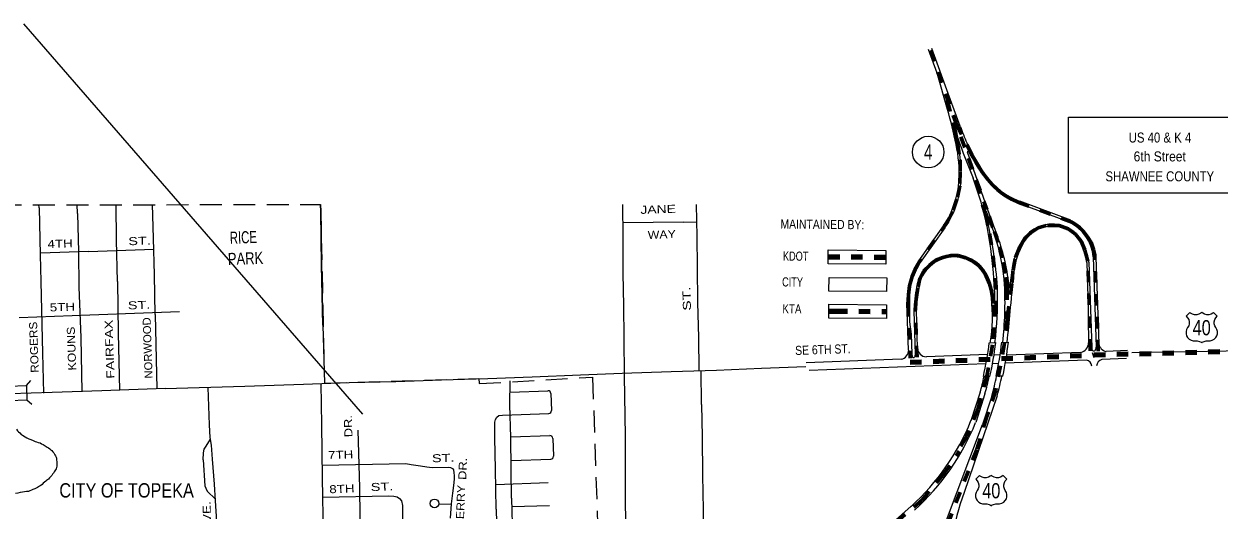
# Model space of a CAD drawing. Extents: x 33535.1 to 33560, y -5910.4 to -5897.8.
# Drawn here: x 33540.41 to 33550.86, y -5902.04 to -5897.79 of the extents above; entities that cross this region are included whole.
import ezdxf
from ezdxf.enums import TextEntityAlignment as Align

# ---------------------------------------------------------------- set-up
doc = ezdxf.new("R2010")
doc.units = 0
doc.header["$LTSCALE"] = 0.032
for name, pattern in [('DOT_DASHED', [7.7, 5, -1.2, 0.3, -1.2]), ('LONG_DASHED', [7.5, 6, -1.5]), ('SHORT_DASHED', [2.7, 1.5, -1.2])]:
    doc.linetypes.add(name, pattern=pattern)
for name, color, linetype, lineweight in [('1', 7, 'Continuous', 13), ('10', 7, 'Continuous', 13), ('15', 7, 'SHORT_DASHED', 60), ('19', 7, 'Continuous', 13), ('3', 7, 'Continuous', 13), ('4', 7, 'LONG_DASHED', 13), ('60', 7, 'Continuous', 13)]:
    doc.layers.add(name, color=color, linetype=linetype, lineweight=lineweight)
doc.layers.add('43', color=7, linetype='Continuous')

msp = doc.modelspace()

# ---------------------------------------------------------------- linework, layer by layer
at = {"layer": '10'}
for p, q in [((33548.391, -5898.224), (33548.317, -5898.017)), ((33548.482, -5898.541), (33548.391, -5898.224)), ((33548.572, -5898.79), (33548.568, -5898.792)), ((33548.568, -5898.792), (33548.591, -5898.935)), ((33548.667, -5898.907), (33548.655, -5898.91)), ((33548.655, -5898.91), (33548.846, -5899.455)), ((33549.549, -5899.527), (33549.107, -5899.362)), ((33549.56, -5899.51), (33549.114, -5899.343)), ((33548.822, -5899.429), (33548.811, -5899.433)), ((33548.449, -5899.556), (33548.224, -5899.872)), ((33548.458, -5899.575), (33548.245, -5899.88)), ((33549.7, -5899.878), (33549.714, -5900.284)), ((33549.719, -5899.877), (33549.744, -5900.621)), ((33549.756, -5899.829), (33549.783, -5900.62)), ((33549.78, -5899.833), (33549.805, -5900.589)), ((33548.893, -5900.125), (33548.894, -5900.236)), ((33548.142, -5900.644), (33548.128, -5900.224)), ((33548.202, -5900.683), (33548.19, -5900.3)), ((33548.21, -5900.294), (33548.218, -5900.628)), ((33548.889, -5900.235), (33548.894, -5900.236)), ((33548.849, -5900.581), (33548.904, -5900.579)), ((33548.957, -5900.578), (33549.015, -5900.576)), ((33548.077, -5900.724), (33547.247, -5900.755)), ((33548.171, -5900.678), (33548.174, -5900.702)), ((33548.833, -5900.683), (33548.298, -5900.703)), ((33548.89, -5900.684), (33548.943, -5900.687)), ((33549.698, -5900.732), (33548.988, -5900.758)), ((33549.648, -5900.665), (33549, -5900.689)), ((33550.048, -5900.719), (33549.832, -5900.727)), ((33550.058, -5900.648), (33549.869, -5900.657)), ((33548.819, -5900.765), (33547.272, -5900.823)), ((33548.929, -5900.761), (33548.877, -5900.763)), ((33548.854, -5900.874), (33548.796, -5900.876)), ((33548.966, -5900.871), (33548.907, -5900.873)), ((33548.917, -5901.043), (33548.629, -5901.889)), ((33548.768, -5901.013), (33548.688, -5901.262)), ((33548.81, -5901.026), (33548.729, -5901.276)), ((33548.87, -5901.046), (33548.789, -5901.295)), ((33548.165, -5902.01), (33546.402, -5903.562))]:
    msp.add_line(p, q, dxfattribs=at)
for points in [[(33548.594, -5898.688), (33548.489, -5898.402), (33548.346, -5898.008)], [(33548.822, -5899.429), (33548.884, -5899.607), (33548.915, -5899.702)], [(33548.846, -5899.455), (33548.874, -5899.529), (33548.923, -5899.655)], [(33549.024, -5900.098), (33549.027, -5900.098), (33549.029, -5900.096), (33549.042, -5899.991)], [(33548.149, -5900.194), (33548.151, -5900.397), (33548.166, -5900.506), (33548.171, -5900.678)], [(33549.714, -5900.284), (33549.712, -5900.361), (33549.716, -5900.582)], [(33548.042, -5903.193), (33548.243, -5902.679), (33548.346, -5902.471), (33548.789, -5901.294)]]:
    msp.add_lwpolyline(points, dxfattribs=at)
for centre, radius, start, end in [((33545.20622, -5899.5041), 3.4147, 11.08418, 16.37602), ((33550.57549, -5897.99196), 2.10015, 199.36258, 203.60509), ((33547.42397, -5899.09909), 1.16082, 357.17014, 12.51153), ((33557.70805, -5895.50985), 9.7075, 199.75376, 201.97267), ((33550.04155, -5898.20666), 1.52501, 204.24615, 219.5925), ((33545.91605, -5899.25992), 2.69401, 4.67391, 6.92852), ((33549.99878, -5898.23381), 1.49247, 206.81081, 220.29116), ((33547.08867, -5899.10962), 1.51402, 358.09568, 2.62043), ((33547.79781, -5899.11403), 0.7867, 325.82882, 356.9125), ((33547.81236, -5899.11982), 0.79051, 324.77101, 357.09145), ((33546.54009, -5899.99083), 2.32599, 14.19107, 21.40212), ((33549.32888, -5898.7601), 0.64194, 223.1286, 249.76415), ((33549.34757, -5898.72749), 0.65957, 223.15147, 249.23406), ((33546.44347, -5900.04839), 2.43398, 8.10539, 14.94731), ((33545.37182, -5900.3412), 3.55687, 8.27779, 14.79841), ((33549.3964, -5899.84642), 0.30454, 15.28431, 157.0139), ((33549.3964, -5899.84642), 0.28653, 15.28431, 157.0139), ((33549.38841, -5899.85978), 0.36924, 4.69037, 64.21079), ((33549.37405, -5899.87383), 0.40794, 5.7878, 62.93792), ((33547.04484, -5900.31483), 1.99117, 6.22654, 19.34445), ((33545.63763, -5900.2245), 3.25717, 1.74581, 9.17363), ((33547.13316, -5900.21301), 1.85362, 4.35269, 15.99313), ((33549.64045, -5900.01746), 0.59926, 151.05246, 177.42809), ((33549.69635, -5900.03434), 0.63854, 151.99292, 176.96134), ((33549.08017, -5899.98146), 0.62896, 9.50388, 19.55529), ((33549.34196, -5899.9155), 0.3789, 5.83793, 23.2187), ((33548.80211, -5900.21867), 0.67394, 149.10185, 180.48257), ((33548.70717, -5900.19192), 0.55808, 146.00528, 180.21499), ((33548.53836, -5900.141), 0.32984, 12.68745, 171.65046), ((33548.53836, -5900.141), 0.31049, 17.04701, 171.65046), ((33546.28339, -5900.22916), 2.63875, 2.09201, 8.71987), ((33516.42967, -5897.16445), 32.75206, 354.49336, 355.03248), ((33549.41702, -5900.32391), 1.22696, 169.1585, 178.88872), ((33549.9033, -5900.37159), 1.69477, 170.64055, 177.39539), ((33548.22558, -5900.26262), 0.64567, 6.63538, 19.2326), ((33547.95291, -5900.31249), 0.93946, 4.72069, 15.04764), ((33545.93051, -5900.22936), 3.05497, 353.45372, 2.94639), ((33547.4283, -5900.3462), 1.44729, 350.66632, 6.27508), ((33545.49086, -5900.18416), 3.4299, 353.37817, 0.85749), ((33540.45443, -5899.59354), 8.6058, 353.44141, 355.24192), ((33548.30157, -5900.6202), 0.08316, 185.45541, 267.04389), ((33546.06089, -5900.24285), 2.80747, 346.96315, 353.07135), ((33546.06089, -5900.24285), 2.86345, 347.25795, 353.27512), ((33546.06089, -5900.24285), 2.91538, 347.5209, 353.42872), ((33546.06089, -5900.24285), 2.97267, 347.80005, 353.55794), ((33549.62664, -5900.57806), 0.08959, 283.64256, 357.44495), ((33549.78517, -5900.62416), 0.04166, 175.99108, 214.75448), ((33549.73774, -5900.62079), 0.04487, 323.98913, 1.14097), ((33549.88961, -5900.57307), 0.08614, 190.79917, 256.24703), ((33548.05844, -5900.64188), 0.08463, 283.00216, 358.67702), ((33548.18586, -5900.69859), 0.01188, 196.16174, 293.87509), ((33548.15742, -5900.67939), 0.04489, 317.92639, 355.40586), ((33549.68541, -5900.79073), 0.05993, 6.64095, 77.54922), ((33549.76193, -5900.6299), 0.0211, 238.62966, 305.03097), ((33549.84866, -5900.78671), 0.06196, 105.57519, 175.07493), ((33546.0356, -5900.25704), 2.83537, 344.53916, 347.39188), ((33546.0356, -5900.25704), 2.87933, 344.50098, 347.61513), ((33546.0356, -5900.25704), 2.94186, 344.44862, 347.92089), ((33546.0356, -5900.25704), 2.98658, 344.73931, 348.13143), ((33546.80285, -5900.50186), 2.03224, 312.07961, 338.07033), ((33546.80285, -5900.50186), 2.07624, 312.07961, 338.07033), ((33550.40253, -5902.57458), 1.90108, 158.85365, 259.92388)]:
    msp.add_arc(centre, radius, start, end, dxfattribs=at)
at = {"layer": '15', "linetype": 'Continuous', "lineweight": 13}
msp.add_line((33543.371, -5901.204), (33540.407, -5897.793), dxfattribs=at)
at = {"layer": '15'}
for p, q in [((33548.332, -5898.026), (33548.827, -5899.416)), ((33548.738, -5901.513), (33548.089, -5903.183))]:
    msp.add_line(p, q, dxfattribs=at)
at = {"layer": '15', "lineweight": 106}
msp.add_line((33547.44, -5899.828), (33547.944, -5899.832), dxfattribs=at)
at = {"layer": '15', "linetype": 'DOT_DASHED', "lineweight": 106}
msp.add_line((33547.447, -5900.303), (33547.947, -5900.307), dxfattribs=at)
at = {"layer": '15'}
for points in [[(33548.482, -5898.462), (33548.554, -5898.738), (33548.57, -5898.834), (33548.593, -5898.981), (33548.593, -5899.089), (33548.589, -5899.209), (33548.565, -5899.325), (33548.529, -5899.433), (33548.485, -5899.521), (33548.245, -5899.86), (33548.209, -5899.92), (33548.173, -5900), (33548.149, -5900.084), (33548.141, -5900.16), (33548.137, -5900.252), (33548.156, -5900.715)], [(33549.801, -5900.654), (33549.77, -5899.813), (33549.758, -5899.765), (33549.738, -5899.705), (33549.706, -5899.653), (33549.67, -5899.605), (33549.622, -5899.561), (33549.57, -5899.525), (33549.107, -5899.353), (33549.039, -5899.321), (33548.983, -5899.289), (33548.947, -5899.265), (33548.907, -5899.229), (33548.875, -5899.201), (33548.835, -5899.153), (33548.787, -5899.089), (33548.739, -5899.01), (33548.695, -5898.938), (33548.555, -5898.658)], [(33548.734, -5899.181), (33548.814, -5899.457), (33548.85, -5899.625), (33548.882, -5899.821), (33548.901, -5900.015), (33548.909, -5900.231), (33548.907, -5900.248)], [(33549.004, -5900.106), (33548.99, -5899.975), (33548.966, -5899.839), (33548.926, -5899.703), (33548.88, -5899.572), (33548.827, -5899.416)], [(33549.731, -5900.65), (33549.711, -5899.868), (33549.683, -5899.768), (33549.651, -5899.692), (33549.603, -5899.632), (33549.538, -5899.583), (33549.458, -5899.555), (33549.346, -5899.555), (33549.274, -5899.575), (33549.214, -5899.615), (33549.162, -5899.663), (33549.114, -5899.743), (33549.074, -5899.847), (33549.054, -5899.955), (33549.046, -5900.063), (33549.004, -5900.377)], [(33548.216, -5900.707), (33548.2, -5900.287), (33548.208, -5900.199), (33548.225, -5900.09), (33548.241, -5900.018), (33548.273, -5899.954), (33548.329, -5899.902), (33548.381, -5899.858), (33548.441, -5899.834), (33548.513, -5899.818), (33548.577, -5899.818), (33548.641, -5899.838), (33548.709, -5899.874), (33548.765, -5899.914), (33548.813, -5899.978), (33548.849, -5900.066), (33548.869, -5900.138), (33548.885, -5900.25), (33548.896, -5900.384)], [(33549.004, -5900.106), (33549.004, -5900.377), (33548.981, -5900.584), (33548.905, -5900.995), (33548.828, -5901.225), (33548.738, -5901.513)], [(33548.907, -5900.248), (33548.875, -5900.599), (33548.827, -5900.871), (33548.748, -5901.161), (33548.652, -5901.4), (33548.572, -5901.528)], [(33545.31, -5904.167), (33545.561, -5904.112), (33545.783, -5904), (33545.936, -5903.931), (33546.13, -5903.806), (33546.381, -5903.597), (33548.257, -5901.956), (33548.446, -5901.735), (33548.585, -5901.527)]]:
    msp.add_lwpolyline(points, dxfattribs=at)
at = {"layer": '15', "linetype": 'Continuous', "lineweight": 13}
for points in [[(33547.44, -5899.769), (33547.944, -5899.773), (33547.943, -5899.893), (33547.439, -5899.889)], [(33547.447, -5900.009), (33547.951, -5900.013), (33547.95, -5900.133), (33547.446, -5900.129)], [(33547.445, -5900.244), (33547.949, -5900.248), (33547.948, -5900.368), (33547.444, -5900.364)]]:
    msp.add_lwpolyline(points, close=True, dxfattribs=at)
at = {"layer": '15', "lineweight": 106}
msp.add_lwpolyline([(33548.156, -5900.751), (33549.763, -5900.687), (33552.121, -5900.62)], dxfattribs=at)
at = {"layer": '19'}
for points in [[(33550.602, -5900.315), (33550.57, -5900.348), (33550.582, -5900.362), (33550.592, -5900.377), (33550.597, -5900.396), (33550.597, -5900.414), (33550.592, -5900.432), (33550.582, -5900.448), (33550.572, -5900.465), (33550.569, -5900.482), (33550.569, -5900.502), (33550.572, -5900.519), (33550.582, -5900.535), (33550.596, -5900.549), (33550.613, -5900.558), (33550.63, -5900.563), (33550.667, -5900.563), (33550.687, -5900.568), (33550.701, -5900.576), (33550.707, -5900.582), (33550.709, -5900.576), (33550.726, -5900.568), (33550.745, -5900.563), (33550.779, -5900.563), (33550.798, -5900.558), (33550.815, -5900.549), (33550.829, -5900.535), (33550.838, -5900.519), (33550.843, -5900.502), (33550.843, -5900.482), (33550.838, -5900.465), (33550.829, -5900.448), (33550.82, -5900.432), (33550.815, -5900.414), (33550.815, -5900.396), (33550.82, -5900.377), (33550.829, -5900.362), (33550.842, -5900.348), (33550.809, -5900.315), (33550.803, -5900.322), (33550.787, -5900.331), (33550.768, -5900.335), (33550.75, -5900.335), (33550.731, -5900.331), (33550.715, -5900.322), (33550.707, -5900.315), (33550.697, -5900.322), (33550.68, -5900.331), (33550.662, -5900.335), (33550.643, -5900.335), (33550.626, -5900.331), (33550.608, -5900.322)], [(33548.762, -5901.74), (33548.73, -5901.773), (33548.742, -5901.787), (33548.752, -5901.802), (33548.756, -5901.821), (33548.756, -5901.839), (33548.752, -5901.857), (33548.742, -5901.873), (33548.732, -5901.89), (33548.728, -5901.907), (33548.728, -5901.927), (33548.732, -5901.944), (33548.742, -5901.96), (33548.756, -5901.974), (33548.772, -5901.983), (33548.79, -5901.988), (33548.826, -5901.988), (33548.846, -5901.993), (33548.86, -5902.001), (33548.866, -5902.007), (33548.868, -5902.001), (33548.886, -5901.993), (33548.904, -5901.988), (33548.938, -5901.988), (33548.958, -5901.983), (33548.974, -5901.974), (33548.988, -5901.96), (33548.998, -5901.944), (33549.002, -5901.927), (33549.002, -5901.907), (33548.998, -5901.89), (33548.988, -5901.873), (33548.98, -5901.857), (33548.974, -5901.839), (33548.974, -5901.821), (33548.98, -5901.802), (33548.988, -5901.787), (33549.002, -5901.773), (33548.968, -5901.74), (33548.962, -5901.747), (33548.946, -5901.756), (33548.928, -5901.76), (33548.91, -5901.76), (33548.89, -5901.756), (33548.874, -5901.747), (33548.866, -5901.74), (33548.856, -5901.747), (33548.84, -5901.756), (33548.822, -5901.76), (33548.802, -5901.76), (33548.786, -5901.756), (33548.768, -5901.747)]]:
    msp.add_lwpolyline(points, close=True, dxfattribs=at)
msp.add_circle((33548.31366, -5898.91369), 0.13819, dxfattribs=at)
at = {"layer": '3'}
msp.add_lwpolyline([(33549.541, -5898.608), (33551.137, -5898.608), (33551.137, -5899.272), (33549.541, -5899.272)], close=True, dxfattribs=at)
at = {"layer": '4'}
msp.add_lwpolyline([(33541.477, -5908.291), (33538.447, -5908.308), (33538.442, -5899.376), (33543.001, -5899.372), (33543.034, -5900.934), (33544.385, -5900.893), (33544.386, -5900.937), (33545.379, -5900.881), (33545.423, -5902.165)], dxfattribs=at)
at = {"layer": '60'}
for p, q in [((33540.539, -5899.4), (33540.538, -5899.372)), ((33540.874, -5899.451), (33540.872, -5899.372)), ((33541.216, -5899.682), (33541.212, -5899.372)), ((33541.54, -5899.667), (33541.532, -5899.372)), ((33545.645, -5899.399), (33545.644, -5899.372)), ((33546.286, -5899.372), (33546.29, -5899.65)), ((33540.539, -5899.4), (33540.55, -5899.811)), ((33540.874, -5899.451), (33540.884, -5899.784)), ((33546.171, -5899.526), (33545.647, -5899.532)), ((33546.171, -5899.526), (33546.289, -5899.522)), ((33541.226, -5900.046), (33541.216, -5899.682)), ((33541.549, -5899.986), (33541.54, -5899.667)), ((33540.971, -5899.782), (33540.551, -5899.797)), ((33540.884, -5899.784), (33540.888, -5900.093)), ((33540.971, -5899.782), (33541.543, -5899.762)), ((33540.55, -5899.811), (33540.554, -5900.046)), ((33541.554, -5900.333), (33541.549, -5899.986)), ((33540.554, -5900.046), (33540.57, -5900.67)), ((33540.888, -5900.093), (33540.903, -5900.534)), ((33541.226, -5900.046), (33541.232, -5900.496)), ((33540.982, -5900.337), (33541.453, -5900.319)), ((33541.453, -5900.319), (33541.768, -5900.308)), ((33540.366, -5900.36), (33540.982, -5900.337)), ((33541.554, -5900.333), (33541.57, -5900.983)), ((33541.232, -5900.496), (33541.243, -5900.996)), ((33543.02, -5900.427), (33543.034, -5900.934)), ((33540.903, -5900.534), (33540.912, -5901.009)), ((33540.57, -5900.67), (33540.579, -5901.02)), ((33546.332, -5901.121), (33546.328, -5900.823)), ((33540.428, -5900.955), (33540.468, -5900.911)), ((33544.657, -5901.123), (33544.659, -5900.912)), ((33540.655, -5901.016), (33540.287, -5901.027)), ((33541.089, -5901), (33540.655, -5901.016)), ((33541.643, -5900.981), (33541.089, -5901)), ((33541.643, -5900.981), (33542.337, -5900.96)), ((33542.028, -5901.298), (33542.017, -5900.97)), ((33544.658, -5901.011), (33544.989, -5901)), ((33545.015, -5901.024), (33545.02, -5901.172)), ((33540.477, -5901.121), (33540.433, -5901.082)), ((33544.663, -5901.407), (33544.657, -5901.123)), ((33544.53, -5901.684), (33544.524, -5901.41)), ((33544.663, -5901.404), (33545.006, -5901.392)), ((33544.668, -5901.684), (33544.663, -5901.407)), ((33545.032, -5901.417), (33545.037, -5901.572)), ((33543.016, -5901.65), (33543.746, -5901.635)), ((33544.667, -5901.61), (33545.013, -5901.598)), ((33544.536, -5902.035), (33544.53, -5901.684)), ((33544.67, -5901.939), (33544.668, -5901.684)), ((33544.533, -5901.819), (33544.992, -5901.803)), ((33544.035, -5901.992), (33544.144, -5901.988)), ((33544.67, -5901.939), (33544.687, -5902.531)), ((33544.536, -5902.035), (33544.543, -5902.404)), ((33544.672, -5902.013), (33545.003, -5902.002))]:
    msp.add_line(p, q, dxfattribs=at)
for points in [[(33543.02, -5900.427), (33543.009, -5899.902), (33543.003, -5899.434), (33543.001, -5899.372)], [(33543.001, -5899.372), (33543.003, -5899.434), (33543.009, -5899.902), (33543.02, -5900.427), (33543.034, -5900.934)], [(33545.673, -5902.332), (33545.668, -5901.957), (33545.666, -5901.398), (33545.658, -5900.868), (33545.655, -5900.538), (33545.652, -5900.257), (33545.648, -5899.972), (33545.647, -5899.632), (33545.645, -5899.399)], [(33546.29, -5899.65), (33546.295, -5899.918), (33546.298, -5900.228), (33546.304, -5900.533), (33546.307, -5900.824)], [(33550.094, -5900.664), (33552.076, -5900.63), (33552.476, -5900.617), (33552.886, -5900.603), (33553.272, -5900.59), (33553.663, -5900.577), (33554.071, -5900.567), (33554.456, -5900.554), (33554.87, -5900.543), (33555.28, -5900.528), (33555.681, -5900.515), (33556.082, -5900.499), (33556.496, -5900.49), (33556.877, -5900.477), (33557.294, -5900.467), (33557.366, -5900.463)], [(33542.337, -5900.96), (33542.852, -5900.942), (33543.251, -5900.929), (33543.66, -5900.918), (33544.058, -5900.905), (33544.464, -5900.892), (33544.852, -5900.878), (33545.274, -5900.862), (33545.639, -5900.845), (33546.067, -5900.831), (33546.464, -5900.819), (33546.857, -5900.802), (33547.245, -5900.789)], [(33543.036, -5903.255), (33543.03, -5902.744), (33543.025, -5902.261), (33543.018, -5901.762), (33543.012, -5901.299), (33543.005, -5900.935)], [(33546.332, -5901.121), (33546.336, -5901.404), (33546.341, -5901.739), (33546.346, -5902.041), (33546.348, -5902.35), (33546.349, -5902.655), (33546.353, -5902.96), (33546.357, -5903.302)], [(33544.524, -5901.41), (33544.525, -5901.275), (33544.531, -5901.251), (33544.542, -5901.231), (33544.559, -5901.217), (33544.59, -5901.212), (33544.996, -5901.198)], [(33540.343, -5901.336), (33540.351, -5901.349), (33540.36, -5901.359), (33540.371, -5901.369), (33540.384, -5901.381), (33540.395, -5901.388), (33540.417, -5901.403)], [(33542.057, -5901.597), (33542.048, -5901.474), (33542.036, -5901.408), (33542.028, -5901.298)], [(33543.326, -5901.344), (33543.341, -5901.849), (33543.354, -5902.839)], [(33540.417, -5901.403), (33540.433, -5901.411), (33540.45, -5901.419), (33540.466, -5901.427), (33540.487, -5901.434), (33540.505, -5901.442), (33540.518, -5901.446)], [(33540.518, -5901.446), (33540.532, -5901.451), (33540.548, -5901.456), (33540.561, -5901.463), (33540.575, -5901.471), (33540.593, -5901.48), (33540.609, -5901.492)], [(33541.974, -5901.603), (33541.976, -5901.541), (33541.984, -5901.511), (33542, -5901.483), (33542.038, -5901.422)], [(33540.609, -5901.492), (33540.621, -5901.5), (33540.633, -5901.508), (33540.643, -5901.515), (33540.652, -5901.522), (33540.66, -5901.533), (33540.668, -5901.543), (33540.678, -5901.559)], [(33540.678, -5901.559), (33540.683, -5901.569), (33540.69, -5901.579), (33540.692, -5901.589), (33540.694, -5901.635)], [(33540.694, -5901.635), (33540.695, -5901.658), (33540.692, -5901.67), (33540.688, -5901.681), (33540.683, -5901.692), (33540.672, -5901.708)], [(33541.974, -5901.603), (33541.99, -5901.832), (33541.997, -5901.852), (33542.01, -5901.878), (33542.082, -5901.947)], [(33542.093, -5902.143), (33542.083, -5901.962), (33542.073, -5901.815), (33542.057, -5901.597)], [(33543.746, -5901.635), (33543.793, -5901.643), (33543.875, -5901.656), (33543.931, -5901.665), (33543.976, -5901.672), (33544.115, -5901.667)], [(33544.115, -5901.667), (33544.138, -5901.671), (33544.154, -5901.68), (33544.162, -5901.692), (33544.166, -5901.716), (33544.17, -5901.741), (33544.168, -5901.773), (33544.163, -5901.828), (33544.153, -5901.896), (33544.144, -5901.987), (33544.135, -5902.115)], [(33540.605, -5901.783), (33540.597, -5901.791), (33540.587, -5901.799), (33540.576, -5901.808), (33540.566, -5901.818), (33540.555, -5901.827), (33540.543, -5901.834), (33540.525, -5901.846)], [(33540.672, -5901.708), (33540.665, -5901.719), (33540.657, -5901.73), (33540.65, -5901.74), (33540.639, -5901.751), (33540.63, -5901.761), (33540.621, -5901.772), (33540.605, -5901.783)], [(33540.43, -5901.88), (33540.412, -5901.883), (33540.395, -5901.886), (33540.374, -5901.89), (33540.354, -5901.894), (33540.334, -5901.899)], [(33540.525, -5901.846), (33540.513, -5901.852), (33540.502, -5901.857), (33540.486, -5901.863), (33540.472, -5901.869), (33540.459, -5901.874), (33540.447, -5901.879), (33540.43, -5901.88)], [(33543.021, -5901.929), (33543.594, -5901.919), (33543.641, -5901.922), (33543.669, -5901.928), (33543.692, -5901.943), (33543.707, -5901.961), (33543.716, -5902.002), (33543.718, -5902.181), (33543.719, -5902.48), (33543.725, -5902.873)]]:
    msp.add_lwpolyline(points, dxfattribs=at)
msp.add_lwpolyline([(33540.116, -5900.966), (33540.428, -5900.955), (33540.433, -5901.082), (33540.121, -5901.093)], close=True, dxfattribs=at)
msp.add_circle((33543.9968, -5901.98461), 0.03847, dxfattribs=at)
for centre, start, end in [((33544.9899, -5901.02436), 2, 92), ((33544.99506, -5901.17227), 272, 2), ((33545.00661, -5901.41702), 2, 92), ((33545.01206, -5901.57293), 272, 2)]:
    msp.add_arc(centre, 0.025, start, end, dxfattribs=at)

# ---------------------------------------------------------------- texts
at = {"layer": '1', "width": 0.85}
msp.add_text('CITY OF TOPEKA', height=0.125, dxfattribs=at).set_placement((33541.3045, -5901.933), align=Align.CENTER)
at = {"layer": '15'}
for s, width, p in [('MAINTAINED BY:', 0.85, (33547.38815, -5899.58517)), ('KDOT', 0.75, (33547.15465, -5899.86295)), ('CITY', 0.75, (33547.12715, -5900.08879)), ('KTA', 0.8, (33547.12215, -5900.3237))]:
    msp.add_text(s, height=0.08, rotation=359.5, dxfattribs=dict(at, width=width)).set_placement(p, align=Align.CENTER)
at = {"layer": '19'}
for s, height, width, p in [('US 40 & K 4', 0.0875, 0.85, (33550.3405, -5898.83)), ('4', 0.133, 0.75, (33548.3135, -5898.98)), ('6th Street', 0.0875, 0.9, (33550.3385, -5898.995)), ('SHAWNEE COUNTY', 0.0875, 0.85, (33550.339, -5899.169)), ('40', 0.133, 0.8, (33550.7055, -5900.515)), ('40', 0.133, 0.8, (33548.8655, -5901.94))]:
    msp.add_text(s, height=height, dxfattribs=dict(at, width=width)).set_placement(p, align=Align.CENTER)
at = {"layer": '43', "width": 0.85}
msp.add_text('SE 6TH ST.', height=0.08, rotation=2, dxfattribs=at).set_placement((33547.3941, -5900.67944), align=Align.CENTER)
at = {"layer": '60'}
for s, height, rotation, width, p in [('JANE', 0.07, 2, 1.3, (33545.95328, -5899.44865)), ('4TH', 0.07, 2, 1.25, (33540.72428, -5899.74911)), ('ST.', 0.07, 2, 1.35, (33541.41878, -5899.72462)), ('RICE', 0.106, 2, 0.7, (33542.32715, -5899.71177)), ('WAY', 0.07, 2, 1.15, (33545.98528, -5899.6688)), ('PARK', 0.106, 2, 0.8, (33542.34615, -5899.89579)), ('  ST.', 0.07, 92, 1.45, (33546.23786, -5900.23122)), ('ST.', 0.07, 2, 1.35, (33541.41478, -5900.28562)), ('5TH', 0.07, 2, 1.25, (33540.74428, -5900.30311)), ('ROGERS', 0.07, 92, 1.1, (33540.52912, -5900.61822)), ('FAIRFAX', 0.07, 92, 1.3, (33541.19014, -5900.63622)), ('NORWOOD', 0.07, 92, 1.05, (33541.52347, -5900.62422)), ('KOUNS', 0.07, 92, 1.15, (33540.85744, -5900.63022)), ('DR.', 0.07, 92, 1.2, (33543.27666, -5901.30822)), ('7TH', 0.07, 2, 1.25, (33543.17728, -5901.59411)), ('ST.', 0.07, 2, 1.35, (33544.07378, -5901.62262)), ('DR.', 0.06999, 87.764, 1.2, (33544.27773, -5901.68337)), ('8TH', 0.07, 2, 1.25, (33543.18828, -5901.89211)), ('ST.', 0.07, 2, 1.35, (33543.53878, -5901.87362)), ('HACKBERRY', 0.06999, 87.764, 1.15, (33544.25309, -5902.15887)), ('AVE.', 0.07, 92, 1.25, (33542.04231, -5902.09872))]:
    msp.add_text(s, height=height, rotation=rotation, dxfattribs=dict(at, width=width)).set_placement(p, align=Align.CENTER)

doc.saveas('drawing.dxf')
